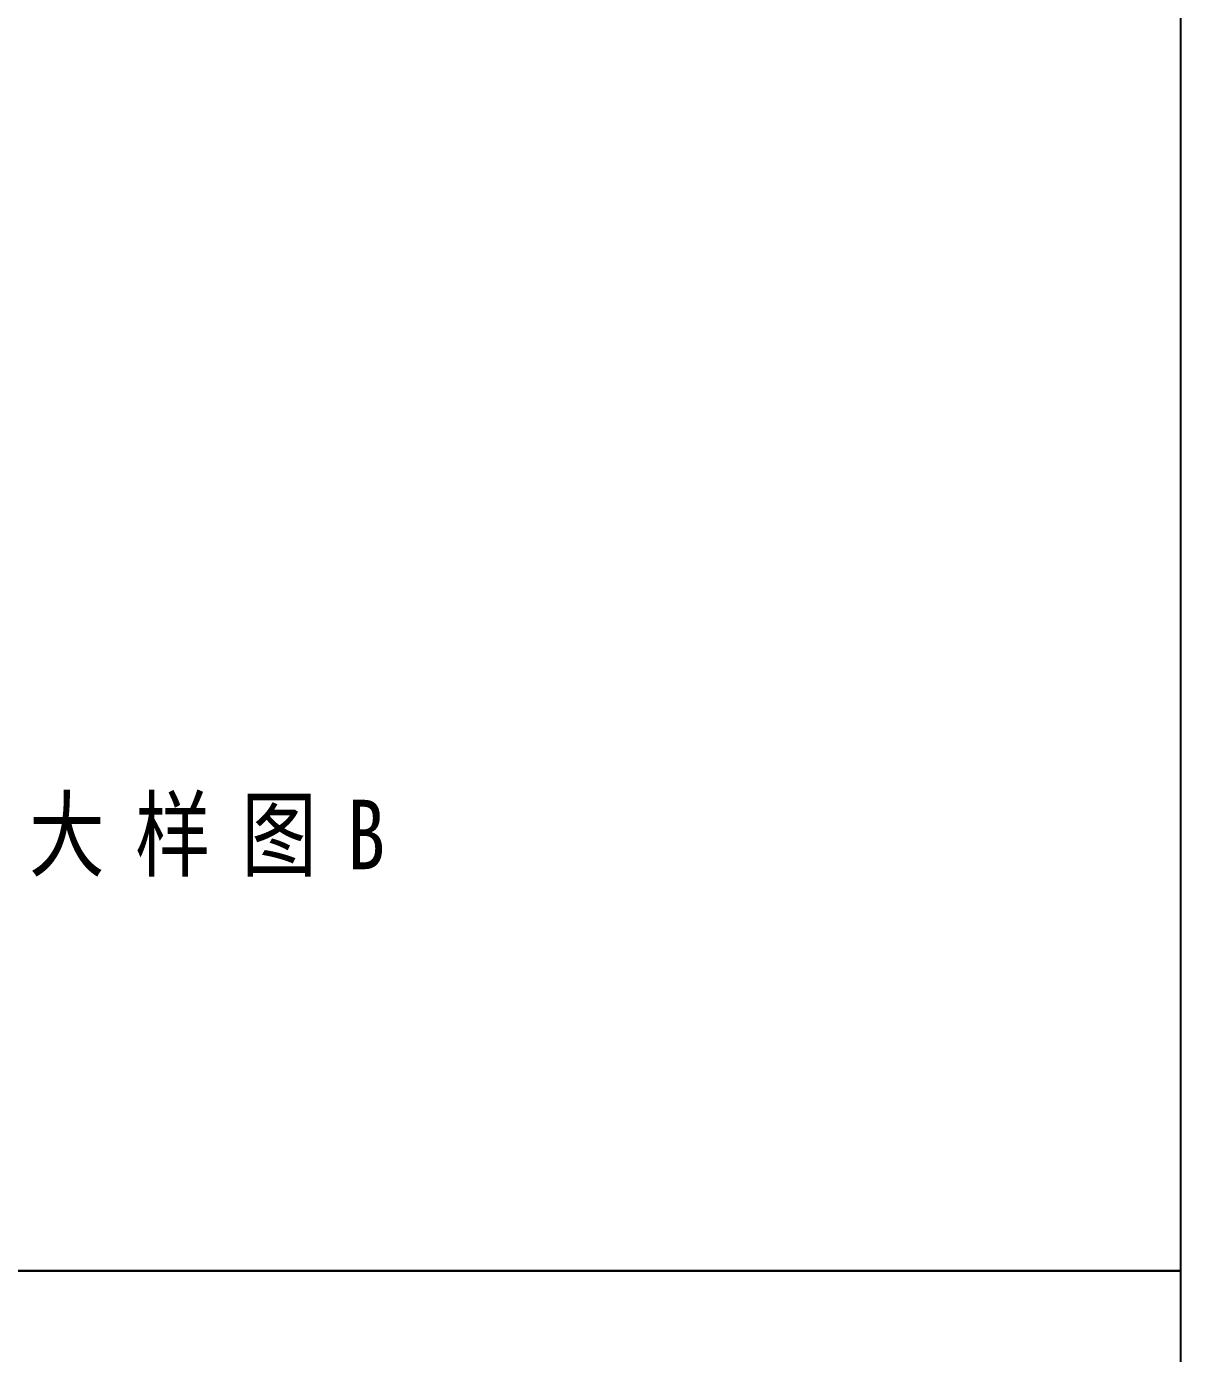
# Model space of a CAD drawing. Extents: x 69728788 to 150676229, y 20327566 to 43663798.
# Drawn here: x 75470511 to 75474663, y 20757295 to 20762070 of the extents above; entities that cross this region are included whole.
import ezdxf

# ---------------------------------------------------------------- set-up
doc = ezdxf.new("R2010")
doc.units = 0
doc.header["$LTSCALE"] = 1000
doc.header["$MEASUREMENT"] = 0
doc.layers.get('0').update_dxf_attribs({"linetype": 'CONTINUOUS'})
doc.layers.add('11122', color=7, linetype='CONTINUOUS')

msp = doc.modelspace()

# ---------------------------------------------------------------- linework, layer by layer
at = {"layer": '11122'}
for points in [[(75462286.74507645, 20766966.09526195), (75474662.96810569, 20766966.09526195), (75474662.96810569, 20757591.50687066), (75462286.74507645, 20757591.50687066)], [(75462286.74507645, 20757591.50687066), (75474662.96810569, 20757591.50687066), (75474662.96810569, 20743551.63038361), (75462286.74507645, 20743551.63038361)]]:
    msp.add_lwpolyline(points, close=True, dxfattribs=at)

# ---------------------------------------------------------------- texts
at = {"color": 4, "insert": (75466318.31944308, 20759287.04318494), "char_height": 250, "width": 5571.560096634864, "attachment_point": 1}
msp.add_mtext('{\\fSimSun|b0|i0|c134|p2;\\W0.8;\\T1.4;电缆桥架侧向抗震支吊架大样图B}', dxfattribs=at)

doc.saveas('drawing.dxf')
